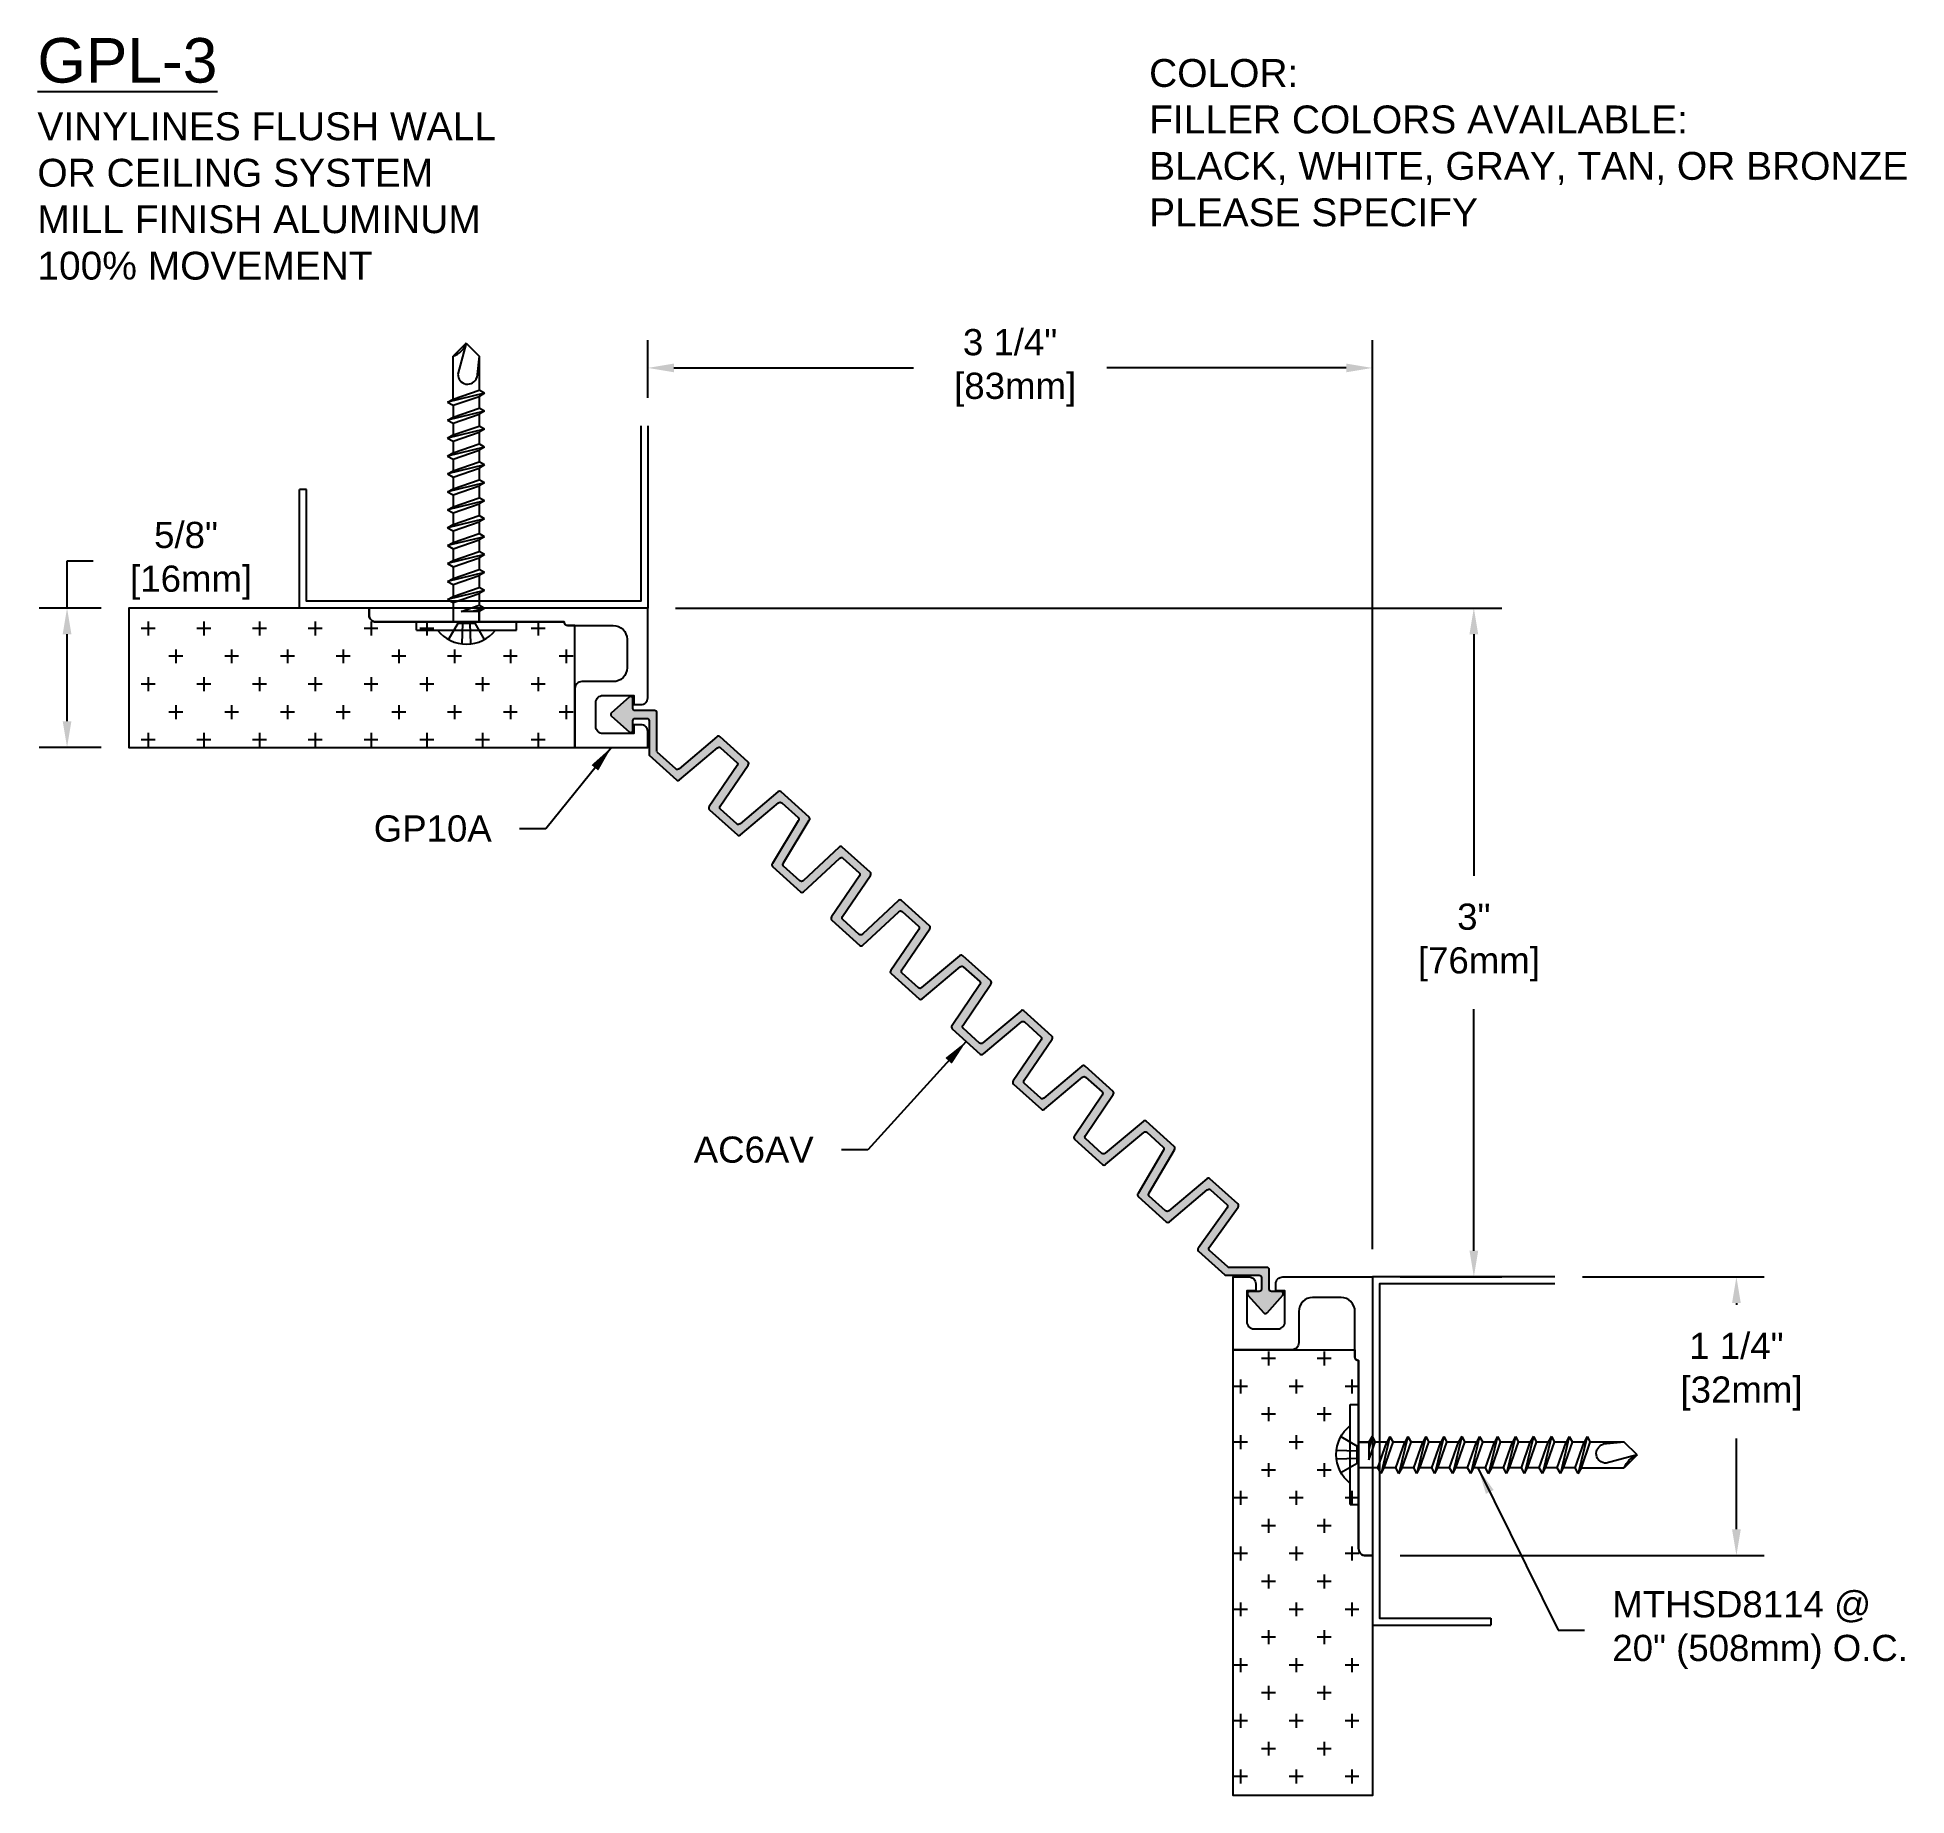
# Model space of a CAD drawing. Header units: inches. Extents: x 3.05 to 11.44, y -0.54 to 7.34.
import ezdxf

# ---------------------------------------------------------------- set-up
doc = ezdxf.new("R2010")
doc.units = ezdxf.units.IN
doc.header["$MEASUREMENT"] = 0
doc.linetypes.add('HIDDEN2', pattern=[0.1875, 0.125, -0.0625])
for name, color, linetype in [('Anchors', 4, 'Continuous'), ('Conditions', 1, 'Continuous'), ('Dimensions', 3, 'Continuous'), ('Fillers', 2, 'Continuous'), ('Metals', 7, 'Continuous'), ('Text', 2, 'Continuous')]:
    doc.layers.add(name, color=color, linetype=linetype)
doc.styles.add('ARIAL', font='arial.ttf')
doc.dimstyles.new('ARIAL', dxfattribs={"dimtxt": 0.1175, "dimasz": 0.1175, "dimexe": 0.125, "dimexo": 0.125, "dimgap": 0.125, "dimtad": 0, "dimtih": 1, "dimtoh": 1, "dimdec": 4, "dimzin": 0, "dimdsep": 46, "dimlunit": 4, "dimtxsty": 'ARIAL', "dimcen": 0.09, "dimadec": 0, "dimazin": 0, "dimtfac": 1, "dimtdec": 4, "dimtofl": 0, "dimtmove": 0, "dimatfit": 3, "dimfxl": 0, "dimfrac": 2, "dimtolj": 1, "dimtzin": 0, "dimarcsym": 0})

# ---------------------------------------------------------------- blocks, each defined once
blk = doc.blocks.new('*D0')
at = {"layer": 'Defpoints', "color": 0}
for p in [(9.0397, 5.8608), (5.7897, 5.6015), (9.0397, 1.7835)]:
    blk.add_point(p, dxfattribs=at)
at = {"layer": 'Dimensions', "color": 0, "lineweight": -2}
for p, q in [((5.7897, 5.7265), (5.7897, 5.9858)), ((9.0397, 1.9085), (9.0397, 5.9858)), ((5.9072, 5.8608), (6.9813, 5.8608)), ((8.9222, 5.8608), (7.848, 5.8608))]:
    blk.add_line(p, q, dxfattribs=at)
at = {"layer": 'Dimensions', "color": 0}
for points in [[(5.9072, 5.8804), (5.9072, 5.8412), (5.7897, 5.8608)], [(8.9222, 5.8804), (8.9222, 5.8412), (9.0397, 5.8608)]]:
    blk.add_solid(points, dxfattribs=at)
at = {"layer": 'Dimensions', "color": 0, "insert": (7.4147, 5.8608), "char_height": 0.1175, "attachment_point": 5, "style": 'ARIAL'}
blk.add_mtext('\\A1;3 1/4"\\P [83mm]', dxfattribs=at)
blk = doc.blocks.new('*D1')
at = {"layer": 'Defpoints', "color": 0}
for p in [(3.1849, 4.7835), (3.4627, 4.7835), (3.4627, 4.1585)]:
    blk.add_point(p, dxfattribs=at)
at = {"layer": 'Dimensions', "color": 0, "lineweight": -2}
for p, q in [((3.1849, 4.7835), (3.1849, 4.9959)), ((3.1849, 4.9959), (3.3024, 4.9959)), ((3.3377, 4.7835), (3.0599, 4.7835)), ((3.1849, 4.276), (3.1849, 4.666)), ((3.3377, 4.1585), (3.0599, 4.1585))]:
    blk.add_line(p, q, dxfattribs=at)
at = {"layer": 'Dimensions', "color": 0}
for points in [[(3.1653, 4.666), (3.2045, 4.666), (3.1849, 4.7835)], [(3.1653, 4.276), (3.2045, 4.276), (3.1849, 4.1585)]]:
    blk.add_solid(points, dxfattribs=at)
at = {"layer": 'Dimensions', "color": 0, "insert": (3.7185, 4.9959), "char_height": 0.1175, "attachment_point": 5, "style": 'ARIAL'}
blk.add_mtext('\\A1;5/8"\\P [16mm]', dxfattribs=at)
blk = doc.blocks.new('*D4')
at = {"layer": 'Defpoints', "color": 0}
for p in [(9.8577, 1.7835), (9.0397, 0.5335), (10.6726, 0.5335)]:
    blk.add_point(p, dxfattribs=at)
at = {"layer": 'Dimensions', "color": 0, "lineweight": -2}
for p, q in [((9.9827, 1.7835), (10.7976, 1.7835)), ((10.6726, 1.666), (10.6726, 1.6574)), ((10.6726, 0.651), (10.6726, 1.0589)), ((9.1647, 0.5335), (10.7976, 0.5335))]:
    blk.add_line(p, q, dxfattribs=at)
at = {"layer": 'Dimensions', "color": 0}
for points in [[(10.653, 1.666), (10.6921, 1.666), (10.6726, 1.7835)], [(10.653, 0.651), (10.6921, 0.651), (10.6726, 0.5335)]]:
    blk.add_solid(points, dxfattribs=at)
at = {"layer": 'Dimensions', "color": 0, "insert": (10.6726, 1.3582), "char_height": 0.1175, "attachment_point": 5, "style": 'ARIAL'}
blk.add_mtext('\\A1;1 1/4"\\P [32mm]', dxfattribs=at)
blk = doc.blocks.new('gp10')
blk.add_lwpolyline([(-0.1114, 0.4395, -0.414214), (-0.0804, 0.4085), (-0.0804, 0.2995, -0.414214), (-0.1114, 0.2685), (-0.2514, 0.2685), (-0.2514, 0.3095), (-0.2824, 0.3095, 0.414214), (-0.3134, 0.2785), (-0.3134, -0.1235), (0.9366, -0.1235), (0.9366, -0.0925, 0.414214), (0.9056, -0.0615), (0.0616, -0.0615), (0.0616, -0.0605, 0.414214), (0.0466, -0.0455), (-0.1584, -0.0455, -0.414214), (-0.2204, 0.0165), (-0.2204, 0.1445, -0.414214), (-0.1584, 0.2065), (-0.0174, 0.2065, 0.414214), (0.0136, 0.2375), (0.0136, 0.5015), (-0.3134, 0.5015), (-0.3134, 0.4305, 0.414214), (-0.2824, 0.3995), (-0.2514, 0.3995), (-0.2514, 0.4395)], format="xyb", close=True)
blk = doc.blocks.new('MTLSTD')
at = {"layer": 'Conditions'}
for points in [[(5.1822, 3.5231), (5.1822, 4.3412), (3.6197, 4.3412), (3.6197, 3.8099)], [(5.1509, 3.5231), (5.1509, 4.3099), (3.6509, 4.3099), (3.6509, 3.8099)], [(3.6509, 3.8099), (3.6197, 3.8099)]]:
    blk.add_lwpolyline(points, dxfattribs=at)
blk = doc.blocks.new('*D5')
at = {"layer": 'Defpoints', "color": 0}
for p in [(5.7897, 4.7835), (9.0397, 1.7835), (9.4948, 1.7835)]:
    blk.add_point(p, dxfattribs=at)
at = {"layer": 'Dimensions', "color": 0, "lineweight": -2}
for p, q in [((5.9147, 4.7835), (9.6198, 4.7835)), ((9.4948, 4.666), (9.4948, 3.5819)), ((9.4948, 1.901), (9.4948, 2.985)), ((9.1647, 1.7835), (9.6198, 1.7835))]:
    blk.add_line(p, q, dxfattribs=at)
at = {"layer": 'Dimensions', "color": 0}
for points in [[(9.4752, 4.666), (9.5144, 4.666), (9.4948, 4.7835)], [(9.4752, 1.901), (9.5144, 1.901), (9.4948, 1.7835)]]:
    blk.add_solid(points, dxfattribs=at)
at = {"layer": 'Dimensions', "color": 0, "insert": (9.4948, 3.2835), "char_height": 0.1175, "attachment_point": 5, "style": 'ARIAL'}
blk.add_mtext('\\A1;3"\\P [76mm]', dxfattribs=at)
blk = doc.blocks.new('AC6AV-GPL')
blk.add_hatch(color=256).paths.add_polyline_path([(0.4555, 0.2097, -0.414214), (0.4655, 0.2197), (0.5645, 0.2197, -0.414214), (0.5745, 0.2097), (0.6051, -0.013, 0.336131), (0.6148, -0.0203), (0.7838, -0.0203, 0.33489), (0.7934, -0.0131), (0.8246, 0.2097, -0.414214), (0.8346, 0.2197), (0.9336, 0.2197, -0.414214), (0.9436, 0.2097), (0.9859, -0.0103, 0.414214), (0.9959, -0.0203), (1.1649, -0.0203, 0.363836), (1.1747, -0.0121), (1.1942, 0.2097, -0.414214), (1.2042, 0.2197), (1.3032, 0.2197, -0.414214), (1.3132, 0.2097), (1.3444, -0.0131, 0.33489), (1.354, -0.0203), (1.523, -0.0203, 0.363836), (1.5328, -0.0121), (1.5523, 0.2097, -0.414214), (1.5623, 0.2197), (1.6613, 0.2197, -0.414214), (1.6713, 0.2097), (1.7025, -0.0131, 0.33489), (1.7121, -0.0203), (1.8811, -0.0203, 0.33489), (1.8907, -0.0131), (1.9219, 0.2097, -0.414214), (1.9319, 0.2197), (2.0309, 0.2197, -0.414214), (2.0409, 0.2097), (2.0721, -0.0131, 0.33489), (2.0817, -0.0203), (2.2507, -0.0203, 0.33489), (2.2603, -0.0131), (2.2915, 0.2097, -0.414214), (2.3015, 0.2197), (2.4005, 0.2197, -0.414214), (2.4105, 0.2097), (2.4417, -0.0131, 0.33489), (2.4513, -0.0203), (2.6203, -0.0203, 0.33489), (2.6299, -0.0131), (2.6611, 0.2097, -0.414214), (2.6711, 0.2197), (2.7701, 0.2197, -0.414214), (2.7801, 0.2097), (2.8113, -0.0131, 0.33489), (2.8209, -0.0203), (2.9899, -0.0203, 0.33489), (2.9995, -0.0131), (3.0307, 0.2097, -0.414214), (3.0407, 0.2197), (3.1397, 0.2197, -0.414214), (3.1497, 0.2097), (3.1955, -0.0103, 0.414214), (3.2055, -0.0203), (3.3745, -0.0203, 0.33489), (3.3841, -0.0131), (3.4153, 0.2097, -0.414214), (3.4253, 0.2197), (3.5243, 0.2197, -0.414214), (3.5343, 0.2097), (3.5598, -0.0126, 0.348626), (3.5696, -0.0203), (3.7282, -0.0203, 0.185629), (3.7349, -0.0178), (3.8446, 0.0812, -0.414214), (3.8588, 0.0805), (3.8936, 0.0419, -0.414214), (3.8929, 0.0278), (3.8611, -0.0009, 0.645559), (3.8666, -0.0183), (3.9724, -0.0304, 0.451743), (3.9835, -0.0204), (3.9822, 0.0861, 0.645559), (3.9655, 0.0934), (3.9337, 0.0646, -0.414214), (3.9196, 0.0654), (3.8613, 0.13, 0.414214), (3.8472, 0.1307), (3.7215, 0.0172, -0.185629), (3.7148, 0.0147), (3.6046, 0.0147, -0.381062), (3.5947, 0.0235), (3.569, 0.2469, 0.348626), (3.5593, 0.2547), (3.3903, 0.2547, 0.33489), (3.3807, 0.2474), (3.3495, 0.0247, -0.414214), (3.3395, 0.0147), (3.2405, 0.0147, -0.414214), (3.2305, 0.0247), (3.1847, 0.2447, 0.414214), (3.1747, 0.2547), (3.0057, 0.2547, 0.33489), (2.9961, 0.2474), (2.9649, 0.0247, -0.414214), (2.9549, 0.0147), (2.8559, 0.0147, -0.414214), (2.8459, 0.0247), (2.8147, 0.2474, 0.33489), (2.8051, 0.2547), (2.6361, 0.2547, 0.33489), (2.6265, 0.2474), (2.5953, 0.0247, -0.414214), (2.5853, 0.0147), (2.4863, 0.0147, -0.414214), (2.4763, 0.0247), (2.4451, 0.2474, 0.33489), (2.4355, 0.2547), (2.2665, 0.2547, 0.33489), (2.2569, 0.2474), (2.2257, 0.0247, -0.414214), (2.2157, 0.0147), (2.1167, 0.0147, -0.414214), (2.1067, 0.0247), (2.0755, 0.2474, 0.33489), (2.0659, 0.2547), (1.8969, 0.2547, 0.33489), (1.8873, 0.2474), (1.8561, 0.0247, -0.414214), (1.8461, 0.0147), (1.7471, 0.0147, -0.414214), (1.7371, 0.0247), (1.7059, 0.2474, 0.33489), (1.6963, 0.2547), (1.5273, 0.2547, 0.363836), (1.5174, 0.2464), (1.498, 0.0247, -0.414214), (1.488, 0.0147), (1.389, 0.0147, -0.414214), (1.379, 0.0247), (1.3478, 0.2474, 0.33489), (1.3382, 0.2547), (1.1692, 0.2547, 0.363836), (1.1593, 0.2464), (1.1399, 0.0247, -0.414214), (1.1299, 0.0147), (1.0309, 0.0147, -0.414214), (1.0209, 0.0247), (0.9786, 0.2447, 0.414214), (0.9686, 0.2547), (0.7996, 0.2547, 0.33489), (0.79, 0.2474), (0.7588, 0.0247, -0.414214), (0.7488, 0.0147), (0.6498, 0.0147, -0.414214), (0.6398, 0.0247), (0.6091, 0.2474, 0.336131), (0.5995, 0.2547), (0.4305, 0.2547, 0.336876), (0.4208, 0.2473), (0.3905, 0.0247, -0.414214), (0.3805, 0.0147), (0.2654, 0.0147), (0.1486, 0.1442, 0.414214), (0.1344, 0.1449), (0.0698, 0.0866, -0.414214), (0.0557, 0.0873), (0.027, 0.1191, 0.645559), (0.0096, 0.1136), (-0.0025, 0.0078, 0.451743), (0.0075, -0.0033), (0.114, -0.002, 0.645559), (0.1213, 0.0147), (0.0926, 0.0465, -0.414214), (0.0933, 0.0606), (0.1319, 0.0955, -0.414214), (0.146, 0.0947), (0.2499, -0.0203), (0.4155, -0.0203, 0.336876), (0.4251, -0.013)])
at = {"linetype": 'Continuous'}
blk.add_lwpolyline([(0.2642, 0.016), (0.1486, 0.1442, 0.414214), (0.1344, 0.1449), (0.0698, 0.0866, -0.414214), (0.0557, 0.0873), (0.027, 0.1191, 0.645559), (0.0096, 0.1136), (-0.0025, 0.0078, 0.451743), (0.0075, -0.0033), (0.114, -0.002, 0.645559), (0.1213, 0.0147), (0.0926, 0.0465, -0.414214), (0.0933, 0.0606), (0.1319, 0.0955, -0.414214), (0.146, 0.0947), (0.2499, -0.0203), (0.4155, -0.0203, 0.414214), (0.4255, -0.0103), (0.4555, 0.2097, -0.414214), (0.4655, 0.2197), (0.5645, 0.2197, -0.414214), (0.5745, 0.2097), (0.6048, -0.0103, 0.414214), (0.6148, -0.0203), (0.7838, -0.0203, 0.414214), (0.7938, -0.0103), (0.8246, 0.2097, -0.414214), (0.8346, 0.2197), (0.9336, 0.2197, -0.414214), (0.9436, 0.2097), (0.9859, -0.0103, 0.414214), (0.9959, -0.0203), (1.1649, -0.0203, 0.414214), (1.1749, -0.0103), (1.1942, 0.2097, -0.414214), (1.2042, 0.2197), (1.3032, 0.2197, -0.414214), (1.3132, 0.2097), (1.344, -0.0103, 0.414214), (1.354, -0.0203), (1.523, -0.0203, 0.414214), (1.533, -0.0103), (1.5523, 0.2097, -0.414214), (1.5623, 0.2197), (1.6613, 0.2197, -0.414214), (1.6713, 0.2097), (1.7021, -0.0103, 0.414214), (1.7121, -0.0203), (1.8811, -0.0203, 0.414214), (1.8911, -0.0103), (1.9219, 0.2097, -0.414214), (1.9319, 0.2197), (2.0309, 0.2197, -0.414214), (2.0409, 0.2097), (2.0717, -0.0103, 0.414214), (2.0817, -0.0203), (2.2507, -0.0203, 0.414214), (2.2607, -0.0103), (2.2915, 0.2097, -0.414214), (2.3015, 0.2197), (2.4005, 0.2197, -0.414214), (2.4105, 0.2097), (2.4413, -0.0103, 0.414214), (2.4513, -0.0203), (2.6203, -0.0203, 0.414214), (2.6303, -0.0103), (2.6611, 0.2097, -0.414214), (2.6711, 0.2197), (2.7701, 0.2197, -0.414214), (2.7801, 0.2097), (2.8109, -0.0103, 0.414214), (2.8209, -0.0203), (2.9899, -0.0203, 0.414214), (2.9999, -0.0103), (3.0307, 0.2097, -0.414214), (3.0407, 0.2197), (3.1397, 0.2197, -0.414214), (3.1497, 0.2097), (3.1955, -0.0103, 0.414214), (3.2055, -0.0203), (3.3745, -0.0203, 0.414214), (3.3845, -0.0103), (3.4153, 0.2097, -0.414214), (3.4253, 0.2197), (3.5243, 0.2197, -0.414214), (3.5343, 0.2097), (3.5596, -0.0103, 0.414214), (3.5696, -0.0203), (3.7282, -0.0203, 0.185629), (3.7349, -0.0178), (3.8446, 0.0812, -0.414214), (3.8588, 0.0805), (3.8936, 0.0419, -0.414214), (3.8929, 0.0278), (3.8611, -0.0009, 0.645559), (3.8666, -0.0183), (3.9724, -0.0304, 0.451743), (3.9835, -0.0204), (3.9822, 0.0861, 0.645559), (3.9655, 0.0934), (3.9337, 0.0646, -0.414214), (3.9196, 0.0654), (3.8613, 0.13, 0.414214), (3.8472, 0.1307), (3.7215, 0.0172, -0.185629), (3.7148, 0.0147), (3.6046, 0.0147, -0.381062), (3.5947, 0.0235), (3.5693, 0.2447, 0.414214), (3.5593, 0.2547), (3.3903, 0.2547, 0.414214), (3.3803, 0.2447), (3.3495, 0.0247, -0.414214), (3.3395, 0.0147), (3.2405, 0.0147, -0.414214), (3.2305, 0.0247), (3.1847, 0.2447, 0.414214), (3.1747, 0.2547), (3.0057, 0.2547, 0.414214), (2.9957, 0.2447), (2.9649, 0.0247, -0.414214), (2.9549, 0.0147), (2.8559, 0.0147, -0.414214), (2.8459, 0.0247), (2.8151, 0.2447, 0.414214), (2.8051, 0.2547), (2.6361, 0.2547, 0.414214), (2.6261, 0.2447), (2.5953, 0.0247, -0.414214), (2.5853, 0.0147), (2.4863, 0.0147, -0.414214), (2.4763, 0.0247), (2.4455, 0.2447, 0.414214), (2.4355, 0.2547), (2.2665, 0.2547, 0.414214), (2.2565, 0.2447), (2.2257, 0.0247, -0.414214), (2.2157, 0.0147), (2.1167, 0.0147, -0.414214), (2.1067, 0.0247), (2.0759, 0.2447, 0.414214), (2.0659, 0.2547), (1.8969, 0.2547, 0.414214), (1.8869, 0.2447), (1.8561, 0.0247, -0.414214), (1.8461, 0.0147), (1.7471, 0.0147, -0.414214), (1.7371, 0.0247), (1.7063, 0.2447, 0.414214), (1.6963, 0.2547), (1.5273, 0.2547, 0.414214), (1.5173, 0.2447), (1.498, 0.0247, -0.414214), (1.488, 0.0147), (1.389, 0.0147, -0.414214), (1.379, 0.0247), (1.3482, 0.2447, 0.414214), (1.3382, 0.2547), (1.1692, 0.2547, 0.414214), (1.1592, 0.2447), (1.1399, 0.0247, -0.414214), (1.1299, 0.0147), (1.0309, 0.0147, -0.414214), (1.0209, 0.0247), (0.9786, 0.2447, 0.414214), (0.9686, 0.2547), (0.7996, 0.2547, 0.414214), (0.7896, 0.2447), (0.7588, 0.0247, -0.414214), (0.7488, 0.0147), (0.6498, 0.0147, -0.414214), (0.6398, 0.0247), (0.6095, 0.2447, 0.414214), (0.5995, 0.2547), (0.4305, 0.2547, 0.414214), (0.4205, 0.2447), (0.3905, 0.0247, -0.414214), (0.3805, 0.0147), (0.2672, 0.0147)], format="xyb", dxfattribs=at)
blk = doc.blocks.new('MTHSD8114')
at = {"linetype": 'HIDDEN2'}
for p, q in [((-0.0192, 0.0989), (-0.0159, 0.006)), ((0.0192, 0.0989), (0.0159, 0.006)), ((-0.0807, 0.079), (-0.0382, 0.006)), ((0.0382, 0.006), (-0.0382, 0.006)), ((0.0807, 0.079), (0.0382, 0.006))]:
    blk.add_line(p, q, dxfattribs=at)
for p, q in [((0.224, 0.0375), (-0.224, 0.0375)), ((-0.224, 0.0375), (-0.224, 0)), ((-0.224, 0), (0.224, 0)), ((-0.0559, 0), (0.0559, 0)), ((0.0599, -0.0869), (0.0599, 0)), ((0.224, 0.0375), (0.224, 0)), ((-0.081, -0.0606), (-0.0236, -0.0467)), ((-0.081, -0.0606), (-0.0559, -0.0467)), ((-0.081, -0.0606), (-0.0559, -0.0745)), ((-0.0559, -0.0467), (-0.0559, 0)), ((-0.0559, 0), (-0.0559, -0.0467)), ((0.0241, -0.0467), (-0.0559, -0.0745)), ((-0.0559, -0.0467), (0.0241, -0.0467)), ((-0.0559, -0.1271), (-0.0559, -0.0745)), ((-0.081, -0.141), (0.085, -0.1008)), ((-0.081, -0.141), (-0.0559, -0.1271)), ((-0.081, -0.141), (-0.0559, -0.1549)), ((0.0599, -0.0869), (-0.0559, -0.1271)), ((0.0599, -0.1147), (-0.0559, -0.1549)), ((-0.0559, -0.2075), (-0.0559, -0.1549)), ((0.0599, -0.1673), (-0.0559, -0.2075)), ((0.085, -0.1008), (0.0599, -0.0869)), ((0.085, -0.1008), (0.0599, -0.1147)), ((0.0599, -0.1673), (0.0599, -0.1147)), ((0.085, -0.1812), (0.0599, -0.1673)), ((-0.081, -0.2214), (0.085, -0.1812)), ((-0.081, -0.2214), (-0.0559, -0.2075)), ((-0.081, -0.2214), (-0.0559, -0.2353)), ((0.0599, -0.1951), (-0.0559, -0.2353)), ((-0.0559, -0.288), (-0.0559, -0.2353)), ((0.0599, -0.2477), (-0.0559, -0.288)), ((0.085, -0.1812), (0.0599, -0.1951)), ((0.0599, -0.2477), (0.0599, -0.1951)), ((0.085, -0.2616), (0.0599, -0.2477)), ((-0.081, -0.3019), (0.085, -0.2616)), ((-0.081, -0.3019), (-0.0559, -0.288)), ((-0.081, -0.3019), (-0.0559, -0.3157)), ((0.0599, -0.2755), (-0.0559, -0.3157)), ((-0.0559, -0.3684), (-0.0559, -0.3157)), ((0.0599, -0.3282), (-0.0559, -0.3684)), ((0.085, -0.2616), (0.0599, -0.2755)), ((0.0599, -0.3282), (0.0599, -0.2755)), ((0.085, -0.3421), (0.0599, -0.3282)), ((-0.081, -0.3823), (0.085, -0.3421)), ((-0.081, -0.3823), (-0.0559, -0.3684)), ((-0.081, -0.3823), (-0.0559, -0.3962)), ((0.0599, -0.356), (-0.0559, -0.3962)), ((-0.0559, -0.4488), (-0.0559, -0.3962)), ((0.0599, -0.4086), (-0.0559, -0.4488)), ((0.085, -0.3421), (0.0599, -0.356)), ((0.0599, -0.4086), (0.0599, -0.356)), ((0.085, -0.4225), (0.0599, -0.4086)), ((-0.081, -0.4627), (0.085, -0.4225)), ((-0.081, -0.4627), (-0.0559, -0.4488)), ((-0.081, -0.4627), (-0.0559, -0.4766)), ((-0.081, -0.5431), (0.085, -0.5029)), ((0.0599, -0.4364), (-0.0559, -0.4766)), ((-0.0559, -0.5292), (-0.0559, -0.4766)), ((0.0599, -0.489), (-0.0559, -0.5292)), ((0.085, -0.4225), (0.0599, -0.4364)), ((0.0599, -0.489), (0.0599, -0.4364)), ((0.085, -0.5029), (0.0599, -0.489)), ((0.085, -0.5029), (0.0599, -0.5168)), ((-0.081, -0.5431), (-0.0559, -0.5292)), ((-0.081, -0.5431), (-0.0559, -0.557)), ((-0.081, -0.6236), (0.085, -0.5833)), ((0.0599, -0.5168), (-0.0559, -0.557)), ((-0.0559, -0.6097), (-0.0559, -0.557)), ((0.0599, -0.5695), (-0.0559, -0.6097)), ((0.0599, -0.5695), (0.0599, -0.5168)), ((0.085, -0.5833), (0.0599, -0.5695)), ((0.085, -0.5833), (0.0599, -0.5972)), ((-0.081, -0.6236), (-0.0559, -0.6097)), ((-0.081, -0.6236), (-0.0559, -0.6374)), ((-0.081, -0.704), (0.085, -0.6638)), ((0.0599, -0.5972), (-0.0559, -0.6374)), ((-0.0559, -0.6901), (-0.0559, -0.6374)), ((0.0599, -0.6499), (-0.0559, -0.6901)), ((0.0599, -0.6499), (0.0599, -0.5972)), ((0.085, -0.6638), (0.0599, -0.6499)), ((0.085, -0.6638), (0.0599, -0.6777)), ((-0.081, -0.704), (-0.0559, -0.6901)), ((-0.081, -0.704), (-0.0559, -0.7179)), ((-0.081, -0.7844), (0.085, -0.7442)), ((0.0599, -0.6777), (-0.0559, -0.7179)), ((-0.0559, -0.7705), (-0.0559, -0.7179)), ((0.0599, -0.7303), (-0.0559, -0.7705)), ((0.0599, -0.7303), (0.0599, -0.6777)), ((0.085, -0.7442), (0.0599, -0.7303)), ((0.085, -0.7442), (0.0599, -0.7581)), ((-0.081, -0.7844), (-0.0559, -0.7705)), ((-0.081, -0.7844), (-0.0559, -0.7983)), ((-0.081, -0.8648), (0.085, -0.8246)), ((0.0599, -0.7581), (-0.0559, -0.7983)), ((-0.0559, -0.8509), (-0.0559, -0.7983)), ((0.0599, -0.8107), (-0.0559, -0.8509)), ((0.0599, -0.8107), (0.0599, -0.7581)), ((0.085, -0.8246), (0.0599, -0.8107)), ((0.085, -0.8246), (0.0599, -0.8385)), ((-0.081, -0.8648), (-0.0559, -0.8509)), ((-0.081, -0.8648), (-0.0559, -0.8787)), ((-0.081, -0.9453), (0.085, -0.9051)), ((0.0599, -0.8385), (-0.0559, -0.8787)), ((-0.0559, -0.9314), (-0.0559, -0.8787)), ((0.0599, -0.8912), (-0.0559, -0.9314)), ((0.0599, -0.9189), (-0.0559, -0.9592)), ((0.0599, -0.8912), (0.0599, -0.8385)), ((0.085, -0.9051), (0.0599, -0.8912)), ((0.085, -0.9051), (0.0599, -0.9189)), ((0.0599, -0.9716), (0.0599, -0.9189)), ((-0.081, -0.9453), (-0.0559, -0.9314)), ((-0.081, -0.9453), (-0.0559, -0.9592)), ((-0.081, -1.0257), (0.085, -0.9855)), ((-0.0559, -1.0118), (-0.0559, -0.9592)), ((0.0599, -0.9716), (-0.0559, -1.0118)), ((0.0599, -0.9994), (-0.0559, -1.0396)), ((0.085, -0.9855), (0.0599, -0.9716)), ((0.085, -0.9855), (0.0599, -0.9994)), ((0.0599, -0.9994), (0.0599, -1.1921)), ((-0.081, -1.0257), (-0.0559, -1.0118)), ((-0.081, -1.0257), (-0.0559, -1.0396)), ((-0.0559, -1.1921), (-0.0559, -1.0396)), ((-0.0559, -1.1921), (-0.0459, -1.097)), ((0.002, -1.25), (0.0388, -1.1111)), ((0.002, -1.25), (-0.0559, -1.1921)), ((0.002, -1.25), (0.0599, -1.1921))]:
    blk.add_line(p, q)
for centre, radius, start, end in [((0, -0.0658), 0.1658, 38.53745, 141.46255), ((-0.0045, -1.1098), 0.0433, 358.31503, 162.80454), ((0.0894, -1.2794), 0.0922, 108.6241, 161.3759)]:
    blk.add_arc(centre, radius, start, end)
blk.add_point((0.204, 0.0375))

msp = doc.modelspace()

# ---------------------------------------------------------------- hatches: boundary and pattern name
at = {"layer": 'Conditions'}
h = msp.add_hatch(dxfattribs=at)
h.set_pattern_fill('CROSS', color=256, scale=0.5, style=0)
h.set_pattern_definition([(180, (12.57932, 9.94197), (-0.125, -0.125), [0.0625, -0.1875]), (270, (12.54807, 9.97322), (0.125, -0.125), [0.0625, -0.1875])])
h.paths.add_polyline_path([(3.46266, 4.78349), (3.46266, 4.15849), (5.46266, 4.15849), (5.46266, 4.70549), (5.42966, 4.70549, -0.4142136), (5.41466, 4.72049), (5.41466, 4.72149), (5.21659, 4.72149), (5.21659, 4.65818), (5.02909, 4.65818), (4.84159, 4.65818), (4.84159, 4.72149), (4.57066, 4.72149, -0.4142136), (4.53966, 4.75249), (4.53966, 4.78349)])
h = msp.add_hatch(dxfattribs=at)
h.set_pattern_fill('CROSS', color=256, scale=0.5, angle=90, style=0)
h.set_pattern_definition([(270, (14.19815, 8.57315), (-0.125, -0.125), [0.0625, -0.1875]), (180, (14.2294, 8.5419), (-0.125, 0.125), [0.0625, -0.1875])])
h.paths.add_polyline_path([(9.03966, 0.53349), (9.00866, 0.53349, -0.4142136), (8.97766, 0.56449), (8.97766, 0.83542), (8.91436, 0.83542), (8.91436, 1.02292), (8.91436, 1.21042), (8.97766, 1.21042), (8.97766, 1.40849), (8.97666, 1.40849, -0.4142136), (8.96166, 1.42349), (8.96166, 1.45649), (8.41466, 1.45649), (8.41466, -0.54351), (9.03966, -0.54351)])

# ---------------------------------------------------------------- linework, layer by layer
for points in [[(4.57066, 4.72149, -0.4142136), (4.53966, 4.75249), (4.53966, 4.78349), (3.46266, 4.78349), (3.46266, 4.15849), (5.46266, 4.15849), (5.46266, 4.70549), (5.42966, 4.70549, -0.4142136), (5.41466, 4.72049), (5.41466, 4.72149)], [(8.97766, 0.56449, 0.4142136), (9.00866, 0.53349), (9.03966, 0.53349), (9.03966, -0.54351), (8.41466, -0.54351), (8.41466, 1.45649), (8.96166, 1.45649), (8.96166, 1.42349, 0.4142136), (8.97666, 1.40849), (8.97766, 1.40849)]]:
    msp.add_lwpolyline(points, format="xyb", close=True, dxfattribs=at)

# ---------------------------------------------------------------- block references
at = {"layer": 'Anchors', "rotation": 180}
msp.add_blockref('MTHSD8114', (4.97672, 4.72149), dxfattribs=at)
at = {"layer": 'Anchors', "xscale": -1, "rotation": 90}
msp.add_blockref('MTHSD8114', (8.97766, 0.98649), dxfattribs=at)
at = {"layer": 'Conditions', "xscale": -1, "rotation": 180}
msp.add_blockref('MTLSTD', (0.60747, 9.12466), dxfattribs=at)
at = {"layer": 'Conditions', "rotation": 90}
msp.add_blockref('MTLSTD', (13.38084, -3.3987), dxfattribs=at)
at = {"layer": 'Fillers', "rotation": 317.9357731780752}
msp.add_blockref('AC6AV-GPL', (5.62339, 4.30599), dxfattribs=at)
at = {"layer": 'Metals', "rotation": 180}
msp.add_blockref('gp10', (5.47625, 4.65998), dxfattribs=at)
at = {"layer": 'Metals', "xscale": -1, "rotation": 90}
msp.add_blockref('gp10', (8.91615, 1.47008), dxfattribs=at)

# ---------------------------------------------------------------- texts
at = {"layer": 'Text', "attachment_point": 1, "style": 'ARIAL'}
for s, insert, char_height, width in [('{\\LGPL-3\\P\\H0.625x;\\lVINYLINES FLUSH WALL\\POR CEILING SYSTEM\\PMILL FINISH ALUMINUM\\P100% MOVEMENT}', (3.05179, 7.34059), 0.2, 4.6875), ('COLOR:{\\L                       \\~\\P}FILLER COLORS AVAILABLE:\\PBLACK, WHITE, GRAY, TAN, OR BRONZE\\PPLEASE SPECIFY', (8.03825, 7.24644), 0.125, 3.3905334)]:
    msp.add_mtext(s, dxfattribs=dict(at, insert=insert, char_height=char_height, width=width))
at = {"layer": 'Text', "char_height": 0.1175, "style": 'ARIAL'}
for s, insert, attachment_point in [('GP10A', (5.08972, 3.79401), 6), ('AC6AV', (6.53401, 2.35345), 6), ('MTHSD8114 @\\P20" (508mm) O.C.', (10.11594, 0.1993), 4)]:
    msp.add_mtext(s, dxfattribs=dict(at, insert=insert, attachment_point=attachment_point))

# ---------------------------------------------------------------- dimensions: what is measured, and where the dimension line sits
at = {"layer": 'Dimensions'}
dim = msp.add_linear_dim(base=(9.03966, 5.86083), p1=(5.78966, 5.60152), p2=(9.03966, 1.78349), dimstyle='ARIAL', override={"dimpost": '\\X'}, dxfattribs=at)
dim.commit()
dim.dimension.update_dxf_attribs({"geometry": '*D0', "text_midpoint": (7.41466, 5.86083), "dimtype": 160})
for base, p1, p2, angle, picture, middle in [((3.18487, 4.78349), (3.46266, 4.15849), (3.46266, 4.78349), 90, '*D1', (3.71847, 4.99591)), ((9.49481, 1.78349), (5.78966, 4.78349), (9.03966, 1.78349), 90, '*D5', (9.49481, 3.28349)), ((10.67255, 0.53349), (9.85769, 1.78349), (9.03966, 0.53349), 270, '*D4', (10.67255, 1.35816))]:
    dim = msp.add_linear_dim(base=base, p1=p1, p2=p2, angle=angle, dimstyle='ARIAL', override={"dimpost": '\\X'}, dxfattribs=at)
    dim.commit()
    dim.dimension.update_dxf_attribs({"geometry": picture, "text_midpoint": middle, "dimtype": 160})

# ---------------------------------------------------------------- leaders
at = {"layer": 'Text', "annotation_type": 0, "has_hookline": 1}
for points, hookline_direction, text_width in [([(5.62616, 4.15849), (5.33222, 3.79401), (5.21472, 3.79401)], 1, 0.52073), ([(7.21792, 2.83963), (6.77651, 2.35345), (6.65901, 2.35345)], 1, 0.53701), ([(9.51413, 0.92399), (9.87344, 0.1993), (9.99094, 0.1993)], 0, 1.30709)]:
    msp.add_leader(points, dimstyle='ARIAL', override={"dimgap": 0.125, "dimtad": 0}, dxfattribs=dict(at, hookline_direction=hookline_direction, text_width=text_width))

doc.saveas('drawing.dxf')
